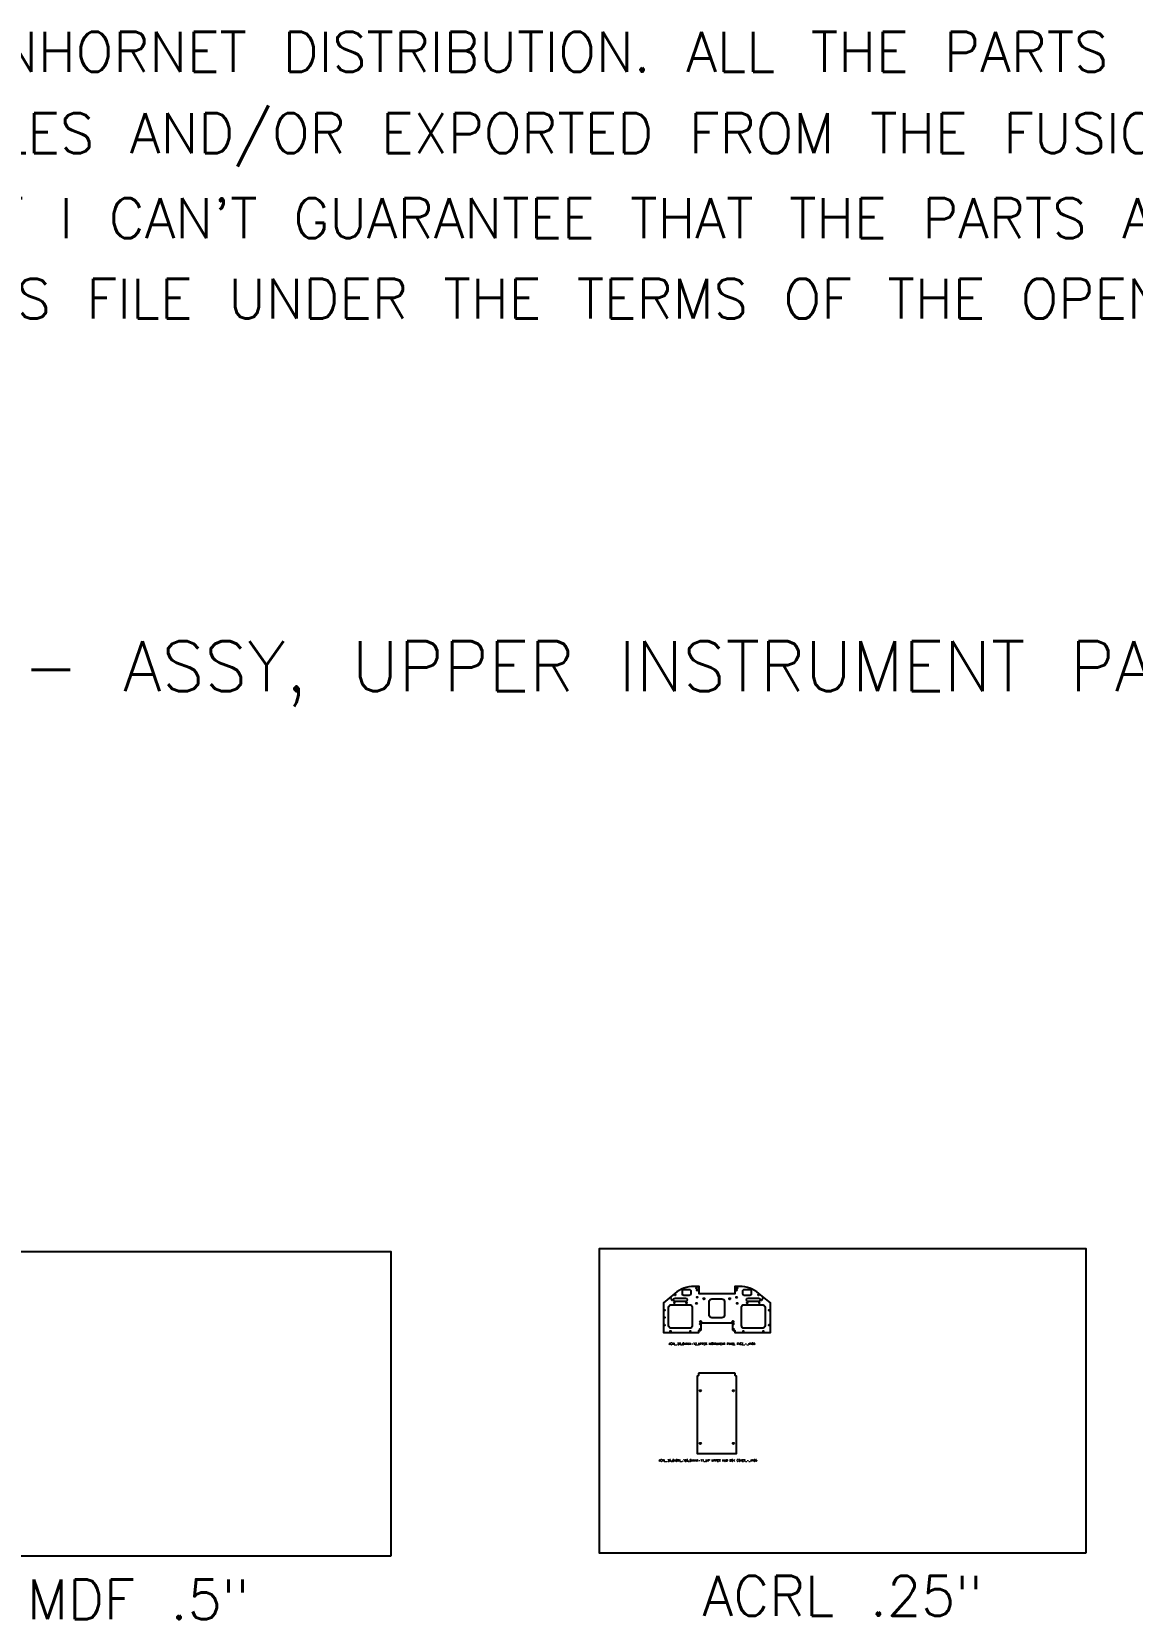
# Model space of a CAD drawing. Header units: inches. Extents: x 315 to 1225, y 29 to 674.
# Drawn here: x 678.4 to 895.3, y 29 to 342.2 of the extents above; entities that cross this region are included whole.
import ezdxf
from ezdxf.enums import TextEntityAlignment as Align

# ---------------------------------------------------------------- set-up
doc = ezdxf.new("R2010")
doc.units = ezdxf.units.IN
doc.header["$LTSCALE"] = 0.03937
doc.header["$MEASUREMENT"] = 0
doc.layers.add('Cockpit Plans', color=6, linetype='Continuous')
doc.styles.get("Standard").update_dxf_attribs({"font": 'txt.shx'})

msp = doc.modelspace()

# ---------------------------------------------------------------- linework, layer by layer
at = {"color": 0, "linetype": 'ByBlock', "lineweight": -2}
for points in [[(749.22, 41.48), (749.22, 101.48), (653.22, 101.48), (653.22, 41.48)], [(886.21, 42.09), (886.21, 102.09), (790.21, 102.09), (790.21, 42.09)]]:
    msp.add_lwpolyline(points, close=True, dxfattribs=at)
for points in [[(805.13, 93.29), (802.88, 91.45), (802.88, 85.58), (809.86, 85.58), (809.86, 85.95), (810.11, 85.95, 0.414214), (810.36, 86.2), (810.36, 87.23, -0.414214), (810.61, 87.48), (816.24, 87.48, -0.414214), (816.49, 87.23), (816.49, 86.2, 0.414214), (816.74, 85.95), (816.99, 85.95), (816.99, 85.58), (823.98, 85.58), (823.98, 91.45), (821.72, 93.29, 0.172863), (817.93, 94.65), (816.94, 94.65), (816.94, 93.18), (809.91, 93.18), (809.91, 94.65), (808.93, 94.65, 0.172863)], [(808.02, 92.89), (806.89, 92.89, -0.414214), (806.64, 93.14), (806.64, 93.98, -0.414214), (806.74, 94.08), (808.02, 94.08, -0.414214), (808.27, 93.83), (808.27, 93.14, -0.414214)], [(820.21, 93.98), (820.21, 93.14, -0.414214), (819.96, 92.89), (818.83, 92.89, -0.414214), (818.58, 93.14), (818.58, 93.83, -0.414214), (818.83, 94.08), (820.11, 94.08, -0.414214)], [(803.92, 86.92), (803.92, 90.52, -0.414214), (804.44, 91.05), (808.05, 91.05, -0.414214), (808.57, 90.52), (808.57, 86.92, -0.414214), (808.05, 86.4), (804.44, 86.4, -0.414214)], [(805.24, 92.34), (807.24, 92.34, -1), (807.24, 91.66), (805.24, 91.66, -1)], [(814.93, 91.71), (814.93, 88.96, -0.414214), (814.43, 88.46), (812.43, 88.46, -0.414214), (811.93, 88.96), (811.93, 91.71, -0.414214), (812.43, 92.21), (814.43, 92.21, -0.414214)], [(818.28, 86.92), (818.28, 90.52, -0.414214), (818.8, 91.05), (822.41, 91.05, -0.414214), (822.93, 90.52), (822.93, 86.92, -0.414214), (822.41, 86.4), (818.8, 86.4, -0.414214)], [(821.61, 91.66), (819.61, 91.66, -1), (819.61, 92.34), (821.61, 92.34, -1)], [(816.95, 77.53), (809.92, 77.53, 0.414214), (809.79, 77.4), (809.79, 77.1, -0.414214), (809.67, 76.98), (809.54, 76.98), (809.54, 61.69), (817.32, 61.69), (817.32, 76.98), (817.2, 76.98, -0.414214), (817.07, 77.1), (817.07, 77.4, 0.414214)]]:
    msp.add_lwpolyline(points, format="xyb", close=True)
for centre, radius in [((809.41, 94.32), 0.104), ((809.54, 93.9), 0.0967), ((817.32, 93.9), 0.0968), ((817.44, 94.32), 0.105), ((804.3, 92.37), 0.0847), ((804.62, 91.99), 0.0847), ((805.04, 91.42), 0.068), ((805.2, 92.98), 0.104), ((807.44, 91.42), 0.068), ((809.41, 91.32), 0.104), ((809.54, 92.51), 0.0967), ((810.87, 92.23), 0.141), ((815.98, 92.23), 0.141), ((817.44, 91.32), 0.105), ((819.41, 91.42), 0.068), ((821.65, 92.98), 0.105), ((821.81, 91.42), 0.068), ((822.23, 91.99), 0.0847), ((822.55, 92.37), 0.0847), ((803.08, 89.96), 0.0967), ((803.08, 88.5), 0.0967), ((810.24, 87.73), 0.141), ((816.61, 87.73), 0.141), ((823.77, 89.96), 0.0968), ((803.08, 87.04), 0.0967), ((804.28, 85.83), 0.068), ((808.21, 85.83), 0.068), ((810.11, 87.24), 0.0847), ((810.11, 86.2), 0.0847), ((816.74, 87.24), 0.0847), ((816.74, 86.2), 0.0847), ((818.64, 85.83), 0.068), ((822.58, 85.83), 0.068), ((823.77, 87.04), 0.0968), ((810.17, 74.07), 0.141), ((816.7, 74.07), 0.141), ((810.17, 63.69), 0.141), ((816.7, 63.69), 0.141)]:
    msp.add_circle(centre, radius)
at = {"linetype": 'Continuous'}
msp.add_circle((817.32, 92.51), 0.104, dxfattribs=at)

# ---------------------------------------------------------------- texts
at = {"color": 0}
msp.add_text('OH1A1-1 - ASSY, UPPER INSTRUMENT PANEL', height=9.8425, dxfattribs=at).set_placement((605.44, 212.07))
for s, height, p in [('ACRL_.25_OH1A1-12_UPPER INSTRUMENT PANEL FACE_-_V105', 0.3937, (803.94, 83.16)), ('ACRL_.25_OACRL_.125_OH1A1-11_UIP UPPER HUD BOX COVER_-_V105', 0.3937, (801.98, 60.15)), ('MDF .5"', 7.874, (677.44, 29)), ('ACRL .25"', 7.874, (810.58, 29.68))]:
    msp.add_text(s, height=height).set_placement(p)
at = {"layer": 'Cockpit Plans', "color": 4, "linetype": 'ByBlock'}
for s, p in [('DISCLAIMER: THIS IS NOT AN OFFICIAL OPENHORNET DISTRIBUTION. ALL THE PARTS HAVE BEEN ', (700.86, 334.28)), ('CONVERTED FROM THE SVG FILES AND/OR EXPORTED FROM THE FUSION360 MODEL BY ME.', (760.74, 318.22)), ("ALTHOUGH I TRIED MY BEST I CAN'T GUARANTEE THAT THE PARTS ARE ERROR FREE, SO USE AT YOUR OWN RISK.", (840.61, 301.45)), ('YOU CAN USE OR SHARE THIS FILE UNDER THE TERMS OF THE OPENHORNET LICENSE DISTRIBUTION.', (793.19, 285.56))]:
    msp.add_text(s, height=7.874, dxfattribs=at).set_placement(p, align=Align.CENTER)

doc.saveas('drawing.dxf')
